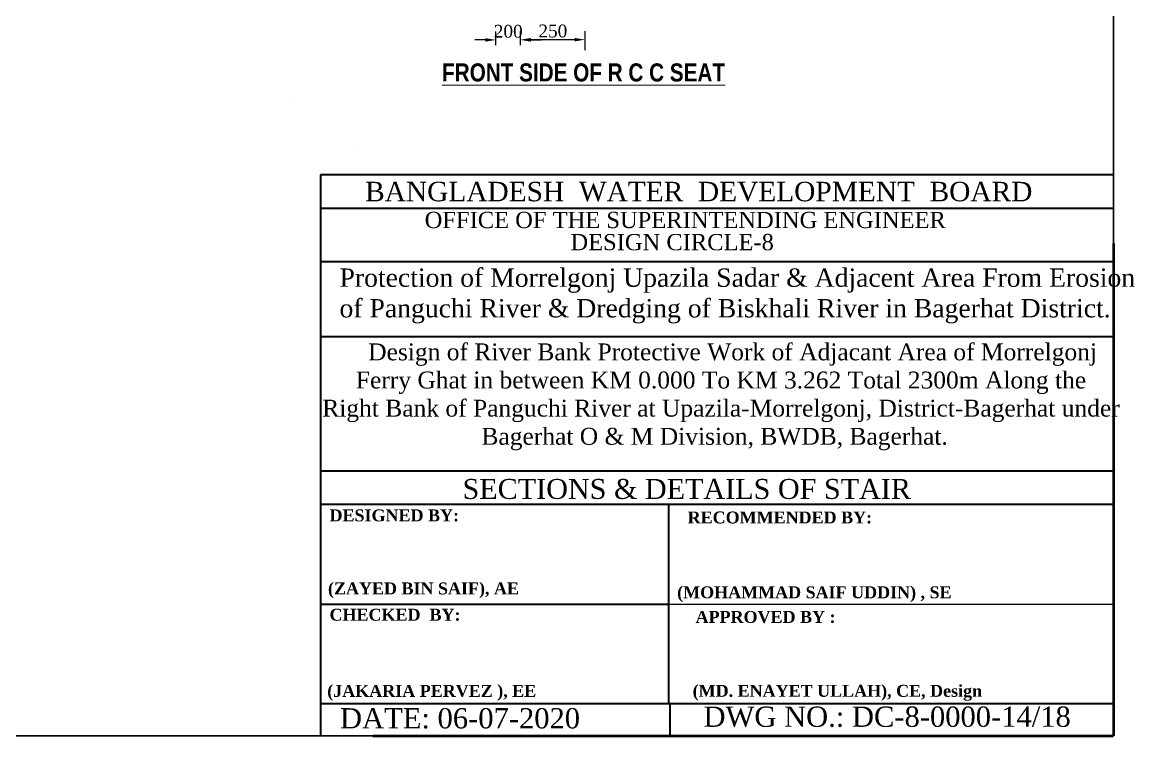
# Model space of a CAD drawing. Header units: metres. Extents: x -2434 to 11656, y -15288 to 8109.
# Drawn here: x 2683.1 to 2731.02, y -14064.18 to -14033.47 of the extents above; entities that cross this region are included whole.
import ezdxf
from ezdxf.enums import TextEntityAlignment as Align

# ---------------------------------------------------------------- set-up
doc = ezdxf.new("R2010")
doc.units = ezdxf.units.M
doc.layers.add('Layer1', color=7, linetype='Continuous', lineweight=13)
doc.layers.add('LINE', color=7, linetype='Continuous')
doc.styles.add('Kazi_T_H', font='timesbd.ttf')
doc.styles.get("Standard").update_dxf_attribs({"font": 'times.ttf'})
doc.styles.add('TIMES', font='ARIALN.TTF')
doc.dimstyles.get("Standard").update_dxf_attribs({"dimtxt": 0.5, "dimasz": 0.4075, "dimexe": 0.364, "dimexo": 0.219, "dimgap": 0.09, "dimtad": 0, "dimdec": 0, "dimlfac": 1000, "dimzin": 0, "dimdsep": 46, "dimtxsty": 'Standard', "dimcen": 0.09, "dimadec": 0, "dimazin": 0, "dimtfac": 1, "dimtdec": 0, "dimtofl": 0, "dimtmove": 0, "dimatfit": 3, "dimfxl": 1, "dimtolj": 1, "dimtzin": 0, "dimarcsym": 0})

# ---------------------------------------------------------------- blocks, each defined once
blk = doc.blocks.new('*D1370')
at = {"layer": 'Defpoints', "color": 0, "lineweight": -3}
for p in [(2707.339, -14034.216), (2704.566, -14034.672), (2707.339, -14034.887)]:
    blk.add_point(p, dxfattribs=at)
at = {"layer": 'Layer1', "color": 0, "lineweight": -2}
for p, q in [((2704.566, -14034.453), (2704.566, -14033.852)), ((2707.339, -14034.668), (2707.339, -14033.852))]:
    blk.add_line(p, q, dxfattribs=at)
at = {"layer": 'Layer1', "color": 7, "lineweight": -2}
blk.add_line((2705.016, -14034.216), (2706.889, -14034.216), dxfattribs=at)
at = {"layer": 'Layer1', "color": 7, "lineweight": -3}
for points in [[(2705.016, -14034.141), (2705.016, -14034.291), (2704.566, -14034.216)], [(2706.889, -14034.141), (2706.889, -14034.291), (2707.339, -14034.216)]]:
    blk.add_solid(points, dxfattribs=at)
at = {"layer": 'Layer1', "color": 0, "lineweight": 13, "insert": (2705.952, -14033.846), "char_height": 0.55, "attachment_point": 5}
blk.add_mtext('\\A1;250', dxfattribs=at)
blk = doc.blocks.new('*D1371')
at = {"layer": 'Defpoints', "color": 0, "lineweight": -3}
for p in [(2704.566, -14034.228), (2703.497, -14034.677), (2704.566, -14034.672)]:
    blk.add_point(p, dxfattribs=at)
at = {"layer": 'Layer1', "color": 0, "lineweight": -2}
for p, q in [((2703.497, -14034.458), (2703.497, -14033.864)), ((2704.566, -14034.453), (2704.566, -14033.864))]:
    blk.add_line(p, q, dxfattribs=at)
at = {"layer": 'Layer1', "color": 7, "lineweight": -2}
for p, q in [((2703.047, -14034.228), (2702.597, -14034.228)), ((2705.016, -14034.228), (2705.466, -14034.228))]:
    blk.add_line(p, q, dxfattribs=at)
at = {"layer": 'Layer1', "color": 7, "lineweight": -3}
for points in [[(2703.047, -14034.153), (2703.047, -14034.303), (2703.497, -14034.228)], [(2705.016, -14034.153), (2705.016, -14034.303), (2704.566, -14034.228)]]:
    blk.add_solid(points, dxfattribs=at)
at = {"layer": 'Layer1', "color": 0, "lineweight": 13, "insert": (2704.031, -14033.858), "char_height": 0.55, "attachment_point": 5}
blk.add_mtext('\\A1;200', dxfattribs=at)
blk = doc.blocks.new('*D1408')
at = {"layer": 'Defpoints', "color": 0, "lineweight": -3}
for p in [(2707.339, -14034.216), (2704.566, -14034.672), (2707.339, -14034.887)]:
    blk.add_point(p, dxfattribs=at)
at = {"layer": 'Layer1', "color": 0, "lineweight": -2}
for p, q in [((2704.566, -14034.453), (2704.566, -14033.852)), ((2707.339, -14034.668), (2707.339, -14033.852))]:
    blk.add_line(p, q, dxfattribs=at)
at = {"layer": 'Layer1', "color": 7, "lineweight": -2}
blk.add_line((2705.016, -14034.216), (2706.889, -14034.216), dxfattribs=at)
at = {"layer": 'Layer1', "color": 7, "lineweight": -3}
for points in [[(2705.016, -14034.141), (2705.016, -14034.291), (2704.566, -14034.216)], [(2706.889, -14034.141), (2706.889, -14034.291), (2707.339, -14034.216)]]:
    blk.add_solid(points, dxfattribs=at)
at = {"layer": 'Layer1', "color": 0, "lineweight": 13, "insert": (2705.952, -14033.846), "char_height": 0.55, "attachment_point": 5}
blk.add_mtext('\\A1;250', dxfattribs=at)
blk = doc.blocks.new('*D1409')
at = {"layer": 'Defpoints', "color": 0, "lineweight": -3}
for p in [(2704.566, -14034.228), (2703.497, -14034.677), (2704.566, -14034.672)]:
    blk.add_point(p, dxfattribs=at)
at = {"layer": 'Layer1', "color": 0, "lineweight": -2}
for p, q in [((2703.497, -14034.458), (2703.497, -14033.864)), ((2704.566, -14034.453), (2704.566, -14033.864))]:
    blk.add_line(p, q, dxfattribs=at)
at = {"layer": 'Layer1', "color": 7, "lineweight": -2}
for p, q in [((2703.047, -14034.228), (2702.597, -14034.228)), ((2705.016, -14034.228), (2705.466, -14034.228))]:
    blk.add_line(p, q, dxfattribs=at)
at = {"layer": 'Layer1', "color": 7, "lineweight": -3}
for points in [[(2703.047, -14034.153), (2703.047, -14034.303), (2703.497, -14034.228)], [(2705.016, -14034.153), (2705.016, -14034.303), (2704.566, -14034.228)]]:
    blk.add_solid(points, dxfattribs=at)
at = {"layer": 'Layer1', "color": 0, "lineweight": 13, "insert": (2704.031, -14033.858), "char_height": 0.55, "attachment_point": 5}
blk.add_mtext('\\A1;200', dxfattribs=at)

msp = doc.modelspace()

# ---------------------------------------------------------------- linework, layer by layer
at = {"color": 0, "linetype": 'Continuous', "lineweight": -3, "ltscale": 0.5}
for p, q in [((2694.653662, -14036.897962), (2694.653662, -14036.897962)), ((2697.430233, -14039.035034), (2697.430233, -14039.035034)), ((2697.430233, -14039.035034), (2697.430233, -14039.035034)), ((2710.948368, -14058.506988), (2730.095777, -14058.506988)), ((2696.726659, -14064.177048), (2730.095777, -14064.177048))]:
    msp.add_line(p, q, dxfattribs=at)
at = {"lineweight": 50, "ltscale": 0.5}
for p in [(2730.095777, -14042.993437), (2698.19882, -14064.177048)]:
    msp.add_line(p, (2730.095777, -14064.177048), dxfattribs=at)
at = {"layer": 'Layer1', "color": 7, "lineweight": 30}
msp.add_lwpolyline([(2706.453636, -14064.177048), (2618.996697, -14064.177048), (2618.996697, -13986.815302), (2730.095777, -13986.815302), (2730.095777, -14047.700237), (2730.095777, -14061.654818), (2730.095777, -14064.177048)], close=True, dxfattribs=at)
msp.add_lwpolyline([(2706.453636, -14064.177048), (2618.996697, -14064.177048), (2618.996697, -13986.815302), (2730.095777, -13986.815302), (2730.095777, -14047.700237), (2730.095777, -14061.654818), (2730.095777, -14064.177048)], close=True, dxfattribs=at)
at = {"layer": 'LINE', "color": 0, "linetype": 'ByBlock', "lineweight": 40, "ltscale": 0.5}
for p, q in [((2730.095777, -14040.031192), (2695.950628, -14040.031192)), ((2695.950628, -14040.031192), (2695.950628, -14064.177048)), ((2730.095777, -14041.487873), (2695.950628, -14041.487873)), ((2730.095777, -14043.780922), (2695.950628, -14043.780922)), ((2730.095777, -14047.010155), (2695.950628, -14047.010155)), ((2730.095777, -14052.787923), (2695.950628, -14052.787923)), ((2730.095777, -14054.230456), (2695.950628, -14054.230456)), ((2710.948368, -14062.78352), (2710.948368, -14054.230456)), ((2695.950628, -14058.506988), (2710.948368, -14058.506988)), ((2695.950628, -14062.78352), (2730.095777, -14062.78352)), ((2710.999406, -14064.177048), (2710.999406, -14062.78352))]:
    msp.add_line(p, q, dxfattribs=at)

# ---------------------------------------------------------------- texts
at = {"layer": 'Layer1', "color": 7, "lineweight": 13, "insert": (2701.181451, -14035.237615), "char_height": 0.778536, "width": 14.66484432, "attachment_point": 1, "style": 'TIMES'}
msp.add_mtext('{\\fArial Narrow|b1|i0|c0|p34;\\LFRONT SIDE OF R C C SEAT\\P\\l        }', dxfattribs=at)
msp.add_mtext('{\\fArial Narrow|b1|i0|c0|p34;\\LFRONT SIDE OF R C C SEAT\\P\\l        }', dxfattribs=at)
at = {"layer": 'LINE', "color": 0, "linetype": 'ByBlock', "lineweight": 40, "ltscale": 0.5}
for s, height, p in [('BANGLADESH  WATER  DEVELOPMENT  BOARD', 0.83751797, (2712.238119, -14041.172312)), ('OFFICE OF THE SUPERINTENDING ENGINEER', 0.698544, (2711.656756, -14042.325813)), ('DESIGN CIRCLE-8', 0.698544, (2711.091553, -14043.280258))]:
    msp.add_text(s, height=height, dxfattribs=at).set_placement(p, align=Align.CENTER)
at = {"layer": 'LINE', "lineweight": -2, "ltscale": 0.5}
msp.add_text('SECTIONS & DETAILS OF STAIR ', height=0.85884208, dxfattribs=at).set_placement((2711.882059, -14053.983552), align=Align.CENTER)
at = {"layer": 'LINE', "color": 0, "linetype": 'ByBlock', "lineweight": 40, "ltscale": 0.5, "style": 'Kazi_T_H'}
for s, p in [('DESIGNED BY:', (2696.332693, -14054.948913)), ('RECOMMENDED BY:', (2711.758635, -14055.0391)), ('(ZAYED BIN SAIF), AE', (2696.266987, -14058.093106)), ('(MOHAMMAD SAIF UDDIN) , SE', (2711.307536, -14058.260639)), ('CHECKED  BY:', (2696.332693, -14059.225445)), ('APPROVED BY :', (2712.100652, -14059.320069)), ('(JAKARIA PERVEZ ), EE', (2696.234343, -14062.503903)), ('(MD. ENAYET ULLAH), CE, Design ', (2711.974268, -14062.501597))]:
    msp.add_text(s, height=0.51318384, dxfattribs=at).set_placement(p)
at = {"layer": 'LINE', "color": 0, "linetype": 'ByBlock', "lineweight": 40, "ltscale": 0.5}
for s, p in [('DATE: 06-07-2020', (2696.784252, -14063.861127)), ('DWG NO.: DC-8-0000-14/18', (2712.441649, -14063.792956))]:
    msp.add_text(s, height=0.87095503, dxfattribs=at).set_placement(p)
at = {"layer": 'LINE', "color": 0, "linetype": 'ByBlock', "lineweight": 40, "ltscale": 0.5, "insert": (2690.80066, -14044.065077), "char_height": 0.78947585, "width": 44.92476513, "attachment_point": 1}
msp.add_mtext('                    Protection of Morrelgonj Upazila Sadar & Adjacent Area From Erosion \\P                    of Panguchi River & Dredging of Biskhali River in Bagerhat District.', dxfattribs=at)
at = {"layer": 'LINE', "color": 0, "linetype": 'ByBlock', "lineweight": -3, "ltscale": 0.5, "insert": (2711.274756, -14047.291625), "char_height": 0.8549002, "width": 41.90305861, "attachment_point": 2}
msp.add_mtext('               {\\H0.85x;Design of River Bank Protective Work of Adjacant Area of Morrelgonj \\P              Ferry Ghat in between KM 0.000 To KM 3.262 Total 2300m Along the\\P              Right Bank of Panguchi River at Upazila-Morrelgonj, District-Bagerhat under \\P            Bagerhat O & M Division, BWDB, Bagerhat.}', dxfattribs=at)

# ---------------------------------------------------------------- dimensions: what is measured, and where the dimension line sits
at = {"layer": 'Layer1', "color": 7, "lineweight": 13}
for picture in ['*D1371', '*D1409']:
    dim = msp.add_linear_dim(base=(2704.565841, -14034.227864), p1=(2703.496719, -14034.677296), p2=(2704.565841, -14034.672281), text='200', dimstyle='Standard', override={"dimtxt": 0.55, "dimasz": 0.45, "dimtad": 1, "dimdec": 2, "dimrnd": 0.002, "dimpost": 'm', "dimcen": 0.05, "dimclrd": 7, "dimadec": 1, "dimtdec": 2, "dimfrac": 2}, dxfattribs=at)
    dim.commit()
    dim.dimension.update_dxf_attribs({"geometry": picture, "text_midpoint": (2704.03128, -14034.227864), "dimtype": 160})
for picture in ['*D1370', '*D1408']:
    dim = msp.add_linear_dim(base=(2707.338835, -14034.216139), p1=(2704.565841, -14034.672281), p2=(2707.338835, -14034.886605), text='250', dimstyle='Standard', override={"dimtxt": 0.55, "dimasz": 0.45, "dimtad": 1, "dimdec": 2, "dimrnd": 0.002, "dimpost": 'm', "dimcen": 0.05, "dimclrd": 7, "dimadec": 1, "dimtdec": 2, "dimfrac": 2}, dxfattribs=at)
    dim.commit()
    dim.dimension.update_dxf_attribs({"geometry": picture, "text_midpoint": (2705.952338, -14033.846381)})

doc.saveas('drawing.dxf')
